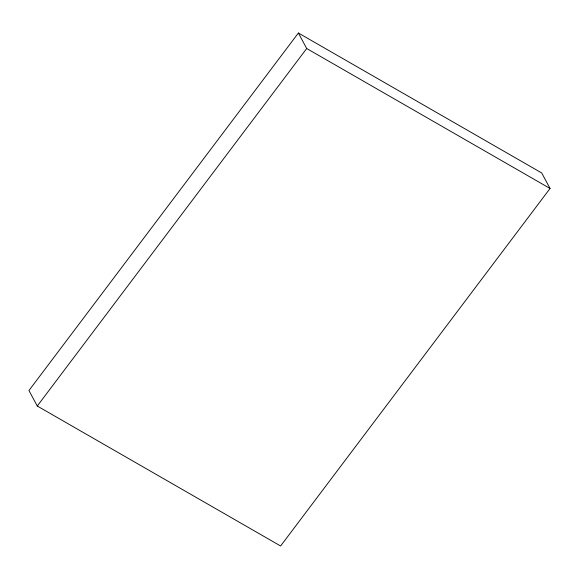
<?xml version="1.0" encoding="UTF-8"?>
<svg xmlns="http://www.w3.org/2000/svg" width="579" height="579" viewBox="0 0 579 579"><rect width="100%" height="100%" fill="white"/><g stroke="black" fill="none" stroke-linecap="round" stroke-linejoin="round"><path stroke-width="0.87" d="M298.388 33.01L28.95 390.521L37.266 406.024L280.612 545.99L550.05 188.479L541.734 172.976L298.388 33.01L306.696 48.513L550.05 188.479M37.266 406.024L306.696 48.513"/></g></svg>
